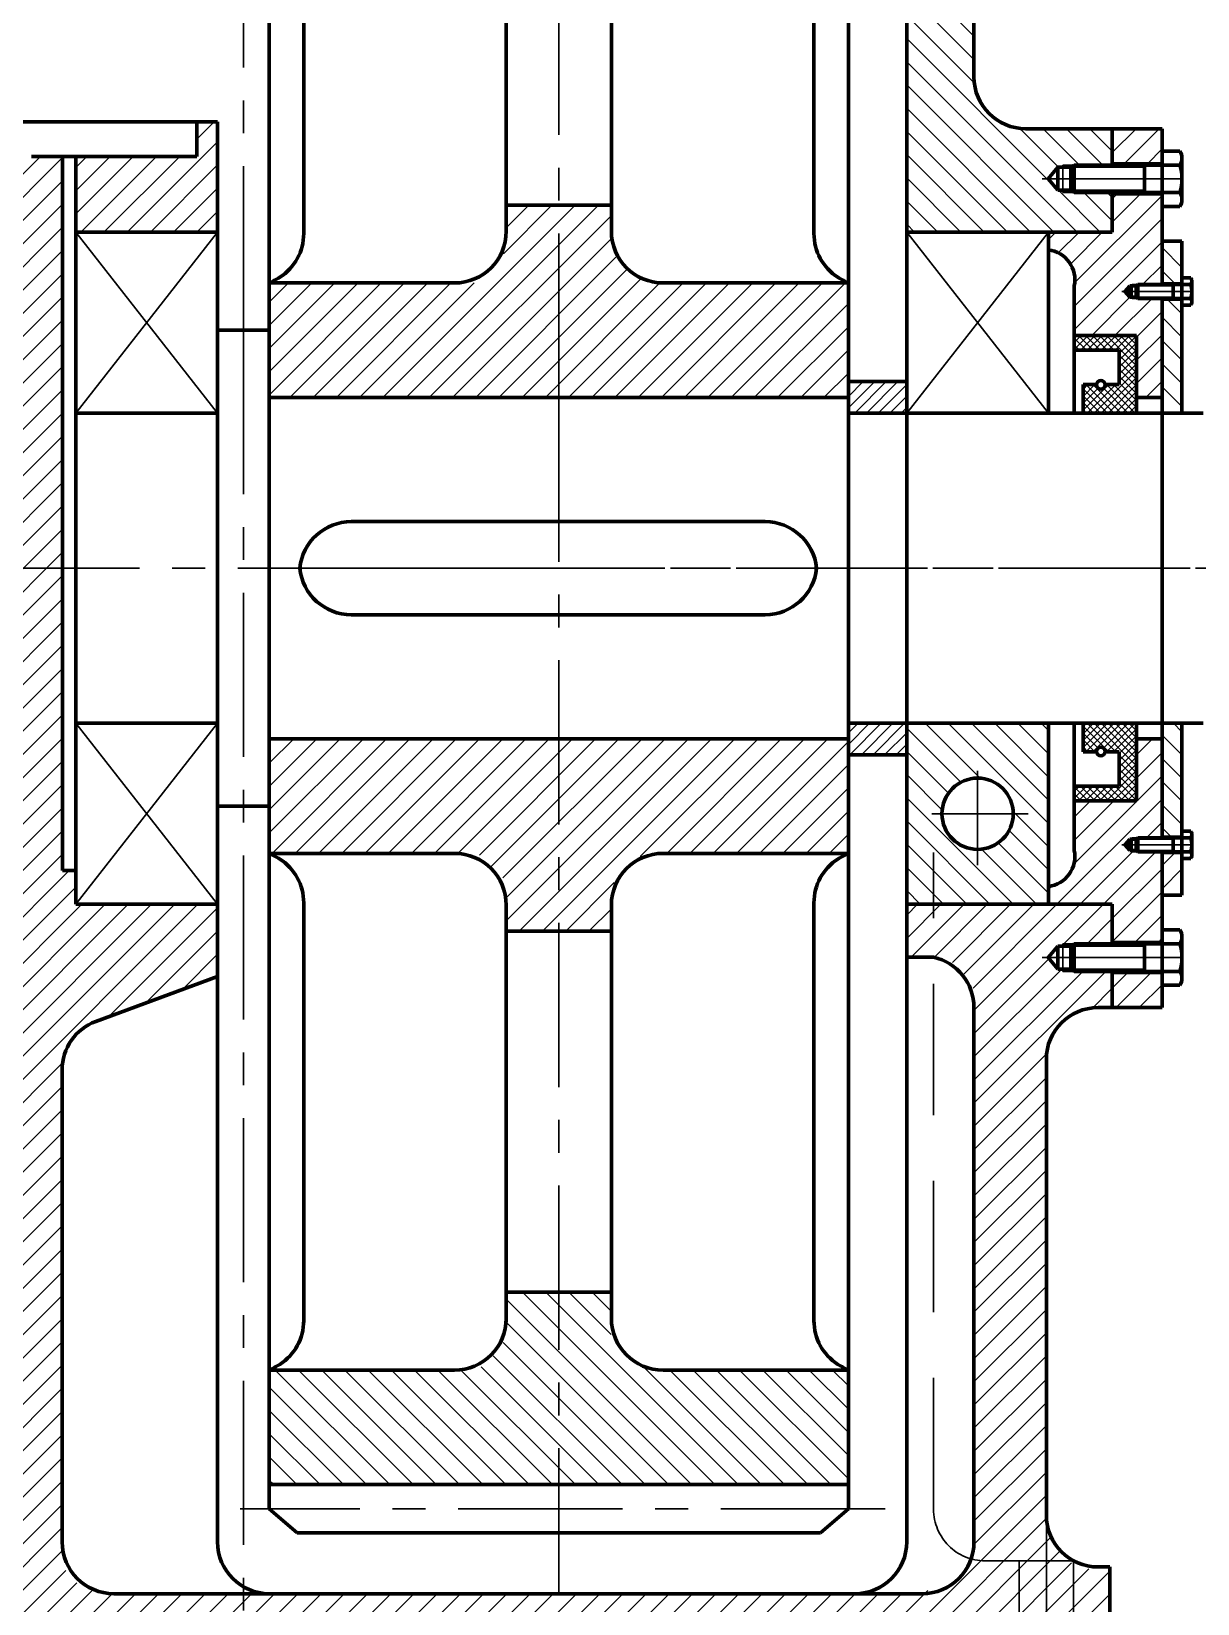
# Model space of a CAD drawing. Header units: millimetres. Extents: x 17910 to 19863, y 26307 to 27710.
# Drawn here: x 19351.2 to 19576.7, y 27128.4 to 27432.5 of the extents above; entities that cross this region are included whole.
import ezdxf

# ---------------------------------------------------------------- set-up
doc = ezdxf.new("R2010")
doc.units = ezdxf.units.MM
doc.linetypes.add('CENTER', pattern=[50.8, 31.75, -6.35, 6.35, -6.35])
doc.linetypes.add('DASHEDX2', pattern=[38.1, 25.4, -12.7])
for name, color, linetype in [('ОСЕВ', 5, 'CENTER'), ('Пунктир', 243, 'DASHEDX2'), ('РАЗМ', 6, 'Continuous'), ('ТОНК', 140, 'Continuous'), ('ШТРИХ', 30, 'Continuous')]:
    doc.layers.add(name, color=color, linetype=linetype)
doc.layers.add('ОСН', color=7, linetype='Continuous', lineweight=50)
doc.styles.add('MYSTYLE2', font='cad1win.shx', dxfattribs={"width": 0.8, "oblique": 15})
doc.dimstyles.new('STANDARD1', dxfattribs={"dimtxt": 3.5, "dimasz": 5, "dimexe": 1, "dimexo": 0, "dimgap": 1, "dimtad": 1, "dimdec": 4, "dimdsep": 46, "dimlunit": 6, "dimtxsty": 'MYSTYLE2', "dimcen": 2.5, "dimadec": 0, "dimazin": 0, "dimtfac": 1, "dimtdec": 4, "dimtmove": 0, "dimatfit": 3, "dimfxl": 0, "dimtolj": 1, "dimtzin": 0, "dimarcsym": 0})
pattern_1 = [(135, (-5092.6854, 618.8602), (-2.24506403, -2.24506403), [])]
pattern_2 = [(45, (-5092.6854, 618.8602), (-2.24506403, 2.24506403), [])]
pattern_3 = [(45, (-7215.539, 51335.215), (-1.122532015, 1.122532015), [])]

# ---------------------------------------------------------------- blocks, each defined once
blk = doc.blocks.new('*D23')
at = {"layer": 'DEFPOINTS', "color": 0}
for p in [(19392.21, 27576.42), (19392.21, 27573.08), (19116.75, 27345.61)]:
    blk.add_point(p, dxfattribs=at)
at = {"layer": 'РАЗМ', "color": 0, "lineweight": -2}
for p, q in [((19392.21, 27576.42), (19392.21, 27572.08)), ((19116.75, 27345.61), (19116.75, 27574.08)), ((19121.75, 27573.08), (19387.21, 27573.08))]:
    blk.add_line(p, q, dxfattribs=at)
at = {"layer": 'РАЗМ', "color": 0}
for points in [[(19121.75, 27573.91), (19121.75, 27572.25), (19116.75, 27573.08)], [(19387.21, 27573.91), (19387.21, 27572.25), (19392.21, 27573.08)]]:
    blk.add_solid(points, dxfattribs=at)
at = {"layer": 'РАЗМ', "color": 0, "insert": (19243.61, 27575.83), "char_height": 3.5, "attachment_point": 5, "style": 'MYSTYLE2'}
blk.add_mtext('\\A1;285', dxfattribs=at)
blk = doc.blocks.new('*D24')
at = {"layer": 'DEFPOINTS', "color": 0}
for p in [(19687.51, 27573.13), (19392.21, 27572.08), (19687.51, 27353.74)]:
    blk.add_point(p, dxfattribs=at)
at = {"layer": 'РАЗМ', "color": 0, "lineweight": -2}
for p, q in [((19392.21, 27572.08), (19392.21, 27574.13)), ((19397.21, 27573.13), (19682.51, 27573.13)), ((19687.51, 27353.74), (19687.51, 27574.13))]:
    blk.add_line(p, q, dxfattribs=at)
at = {"layer": 'РАЗМ', "color": 0}
for points in [[(19397.21, 27573.96), (19397.21, 27572.3), (19392.21, 27573.13)], [(19682.51, 27573.96), (19682.51, 27572.3), (19687.51, 27573.13)]]:
    blk.add_solid(points, dxfattribs=at)
at = {"layer": 'РАЗМ', "color": 0, "insert": (19551.55, 27575.88), "char_height": 3.5, "attachment_point": 5, "style": 'MYSTYLE2'}
blk.add_mtext('\\A1;285', dxfattribs=at)

msp = doc.modelspace()

# ---------------------------------------------------------------- hatches: boundary and pattern name
at = {"layer": 'ШТРИХ'}
h = msp.add_hatch(dxfattribs=at)
h.set_pattern_fill('ANSI31', color=256, angle=90, style=0)
h.set_pattern_definition(pattern_1)
h.paths.add_polyline_path([(19264.23695, 27383.69172), (19227.23695, 27383.69172), (19227.23695, 27392.35506), (19236.25887, 27392.35506), (19236.90725, 27392.80033), (19239.40137, 27392.80033), (19241.29569, 27395.02384), (19239.40137, 27397.24735), (19236.90725, 27397.24735), (19236.25887, 27397.69262), (19227.23695, 27397.69262), (19227.23695, 27403.69172), (19240.91609, 27403.69172), (19245.54097, 27404.05983), (19249.68737, 27408.26298), (19251.33373, 27411.36965), (19250.91609, 27413.69172), (19250.91609, 27527.17658), (19252.65414, 27532.351), (19255.21839, 27534.82118), (19259.52267, 27536.65095), (19260.91609, 27537.17658), (19523.4983, 27537.17658), (19526.19336, 27536.65952), (19529.08866, 27535.24696), (19531.2433, 27533.12811), (19532.69095, 27530.57205), (19533.4983, 27527.17658), (19533.4983, 27423.69172), (19533.64674, 27419.80324), (19535.2364, 27417.45421), (19539.38552, 27413.99176), (19543.4983, 27413.69172), (19560.23909, 27413.69172), (19560.23909, 27406.6694), (19552.87798, 27406.6694), (19552.22961, 27406.22413), (19549.73549, 27406.22413), (19547.84117, 27404.00062), (19549.73549, 27401.77711), (19552.22961, 27401.77711), (19552.87798, 27401.33184), (19560.23909, 27401.33184), (19560.23909, 27393.69172), (19520.49087, 27393.69172), (19520.49087, 27517.19627), (19518.70188, 27521.5384), (19515.4984, 27524.8778), (19512.01636, 27526.26921), (19510.49087, 27527.19627), (19274.23695, 27527.19627), (19269.92067, 27525.87124), (19266.45633, 27522.64906), (19265.50064, 27520.14291), (19264.23695, 27517.19627)])
h = msp.add_hatch(dxfattribs=at)
h.set_pattern_fill('ANSI31', color=256, style=0)
h.set_pattern_definition(pattern_2)
h.paths.add_polyline_path([(19335.27277, 27130.35012), (19345.14138, 27133.77107), (19345.72271, 27137.54583), (19345.27277, 27140.35012), (19345.27277, 27231.65501), (19344.70261, 27236.86572), (19341.24512, 27240.08151), (19315.20719, 27249.71503), (19315.20719, 27290.69172), (19336.20719, 27290.69172), (19336.20719, 27308.69172), (19336.20719, 27366.69172), (19315.20719, 27366.69172), (19315.20719, 27414.99706), (19319.19074, 27414.99706), (19319.19074, 27408.32735), (19357.19128, 27408.32735), (19357.19128, 27270.22793), (19359.78113, 27270.22793), (19359.78113, 27263.69172), (19387.20719, 27263.69172), (19387.20719, 27249.71503), (19360.9702, 27240.03722), (19356.80053, 27235.55212), (19357.14162, 27231.65501), (19357.14162, 27140.35012), (19357.51991, 27135.19728), (19359.82172, 27132.56933), (19361.46587, 27131.32104), (19367.14162, 27130.35012)])
h = msp.add_hatch(dxfattribs=at)
h.set_pattern_fill('ANSI31', color=256, style=0)
h.set_pattern_definition(pattern_2)
h.paths.add_polyline_path([(19359.78113, 27408.32735), (19383.22364, 27408.32735), (19383.22364, 27414.99706), (19387.20719, 27414.99706), (19387.20719, 27393.69172), (19359.78113, 27393.69172)])
h = msp.add_hatch(dxfattribs=at)
h.set_pattern_fill('ANSI31', color=256, style=0)
h.set_pattern_definition(pattern_2)
h.paths.add_polyline_path([(19560.23909, 27413.69172), (19569.8999, 27413.69172), (19569.8999, 27406.92125), (19560.23909, 27406.92125)])
h = msp.add_hatch(dxfattribs=at)
h.set_pattern_fill('ANSI31', color=256, style=0)
h.set_pattern_definition(pattern_2)
h.paths.add_polyline_path([(19547.91694, 27393.69172), (19560.23909, 27393.69172), (19560.23909, 27401.08), (19569.8999, 27401.08), (19569.8999, 27383.53493), (19565.21139, 27383.53493), (19564.8872, 27383.31229), (19563.64015, 27383.31229), (19562.69298, 27382.20053), (19563.64015, 27381.08878), (19564.8872, 27381.08878), (19565.21139, 27380.86614), (19569.8999, 27380.86614), (19569.8999, 27361.72034), (19564.95646, 27361.72034), (19564.95646, 27373.69889), (19552.90811, 27373.69889), (19552.90811, 27385.60403), (19552.35255, 27387.69497), (19551.19733, 27388.84902), (19549.54152, 27389.9646), (19547.91694, 27390.26362)])
h = msp.add_hatch(dxfattribs=at)
h.set_pattern_fill('ANSI31', color=256, angle=360, style=0)
h.set_pattern_definition([(45, (-7215.539, 51335.215), (-2.24506403, 2.24506403), [])])
h.paths.add_polyline_path([(19509.20719, 27361.69172), (19509.20719, 27383.85023), (19473.37607, 27383.85023), (19469.12255, 27384.36817), (19465.12042, 27387.06083), (19463.08659, 27391.2639), (19463.37607, 27393.85023), (19463.37607, 27398.89227), (19443.03832, 27398.89227), (19443.03832, 27393.85023), (19442.34473, 27388.33696), (19437.52744, 27383.87881), (19433.03832, 27383.85023), (19397.20719, 27383.85023), (19397.20719, 27361.69172)])
h = msp.add_hatch(dxfattribs=at)
h.set_pattern_fill('ANSI31', color=256, angle=90, style=0)
h.set_pattern_definition(pattern_1)
edge = h.paths.add_edge_path()
edge.add_line((19569.8999, 27391.91994), (19573.72235, 27391.91994))
edge.add_line((19573.72235, 27391.91994), (19573.72235, 27383.66085))
edge.add_line((19573.72235, 27383.66085), (19569.8999, 27383.66085))
edge.add_line((19569.8999, 27383.66085), (19569.8999, 27391.80567))
h = msp.add_hatch(dxfattribs=at)
h.set_pattern_fill('ANSI31', color=256, angle=90, style=0)
h.set_pattern_definition(pattern_1)
edge = h.paths.add_edge_path()
edge.add_line((19573.72235, 27380.74022), (19569.8999, 27380.74022))
edge.add_line((19569.8999, 27380.74022), (19569.8999, 27358.69172))
edge.add_line((19569.8999, 27358.69172), (19573.72235, 27358.69172))
edge.add_line((19573.72235, 27358.69172), (19573.72235, 27380.86614))
h = msp.add_hatch(dxfattribs=at)
h.set_pattern_fill('ANSI37', color=256, scale=0.3, angle=450, style=0)
h.set_pattern_definition([(135, (46003.7558, 3332.1684), (-0.67351921, -0.67351921), []), (225, (46003.7558, 3332.1684), (0.67351921, -0.67351921), [])])
h.paths.add_polyline_path([(19554.59172, 27358.69172), (19554.59172, 27364.21817), (19557.21901, 27364.21817), (19557.29016, 27363.65959), (19557.61883, 27363.37349), (19558.14755, 27363.25903), (19558.63341, 27363.44501), (19558.8906, 27363.78829), (19558.90488, 27364.01709), (19558.84678, 27364.21817), (19561.5611, 27364.21817), (19561.5611, 27370.83679), (19552.90811, 27370.83679), (19552.90811, 27373.69889), (19564.95646, 27373.69889), (19564.95646, 27358.69172)])
h = msp.add_hatch(dxfattribs=at)
h.set_pattern_fill('ANSI31', color=256, scale=0.5, angle=360, style=0)
h.set_pattern_definition(pattern_3)
h.paths.add_polyline_path([(19520.49087, 27364.77573), (19520.49087, 27358.69172), (19509.20719, 27358.69172), (19509.20719, 27364.77573)])
edge = h.paths.add_edge_path(flags=16)
edge.add_line((19509.20719, 27364.77573), (19520.49087, 27364.77573))
h = msp.add_hatch(dxfattribs=at)
h.set_pattern_fill('ANSI31', color=256, scale=0.5, angle=360, style=0)
h.set_pattern_definition(pattern_3)
h.paths.add_polyline_path([(19520.49087, 27298.69172), (19520.49087, 27292.60771), (19509.20719, 27292.60771), (19509.20719, 27298.69172)])
edge = h.paths.add_edge_path(flags=16)
edge.add_line((19509.20719, 27292.60771), (19520.49087, 27292.60771))
h = msp.add_hatch(dxfattribs=at)
h.set_pattern_fill('ANSI31', color=256, angle=270, style=0)
h.set_pattern_definition([(315, (-7215.539, 51335.215), (2.24506403, 2.24506403), [])])
edge = h.paths.add_edge_path(flags=16)
edge.add_arc((19534.20391, 27281.19172), 6.88955, 270, 630)
h.paths.add_polyline_path([(19547.91694, 27298.69172), (19547.91694, 27263.69172), (19520.49087, 27263.69172), (19520.49087, 27298.69172)])
h = msp.add_hatch(dxfattribs=at)
h.set_pattern_fill('ANSI37', color=256, scale=0.3, angle=450, style=0)
h.set_pattern_definition([(225, (46003.7558, 51325.215), (-0.67351921, 0.67351921), []), (135, (46003.7558, 51325.215), (0.67351921, 0.67351921), [])])
h.paths.add_polyline_path([(19554.59172, 27298.69172), (19554.59172, 27293.16527), (19557.21901, 27293.16527), (19557.29016, 27293.72385), (19557.61883, 27294.00995), (19558.14755, 27294.12441), (19558.63341, 27293.93842), (19558.8906, 27293.59515), (19558.90488, 27293.36634), (19558.84678, 27293.16527), (19561.5611, 27293.16527), (19561.5611, 27286.54665), (19552.90811, 27286.54665), (19552.90811, 27283.68455), (19564.95646, 27283.68455), (19564.95646, 27298.69172)])
h = msp.add_hatch(dxfattribs=at)
h.set_pattern_fill('ANSI31', color=256, angle=90, style=0)
h.set_pattern_definition(pattern_1)
edge = h.paths.add_edge_path()
edge.add_line((19573.72235, 27276.64321), (19569.8999, 27276.64321))
edge.add_line((19569.8999, 27276.64321), (19569.8999, 27298.69172))
edge.add_line((19569.8999, 27298.69172), (19573.72235, 27298.69172))
edge.add_line((19573.72235, 27298.69172), (19573.72235, 27276.51729))
h = msp.add_hatch(dxfattribs=at)
h.set_pattern_fill('ANSI31', color=256, style=0)
h.set_pattern_definition(pattern_2)
h.paths.add_polyline_path([(19509.20719, 27295.69172), (19509.20719, 27273.53321), (19473.37607, 27273.53321), (19469.12255, 27273.01526), (19465.12042, 27270.32261), (19463.08659, 27266.11954), (19463.37607, 27263.53321), (19463.37607, 27258.49117), (19443.03832, 27258.49117), (19443.03832, 27263.53321), (19442.34473, 27269.04647), (19437.52744, 27273.50462), (19433.03832, 27273.53321), (19397.20719, 27273.53321), (19397.20719, 27295.69172)])
h = msp.add_hatch(dxfattribs=at)
h.set_pattern_fill('ANSI31', color=256, style=0)
h.set_pattern_definition(pattern_2)
h.paths.add_polyline_path([(19547.91694, 27263.69172), (19560.23909, 27263.69172), (19560.23909, 27256.30344), (19569.8999, 27256.30344), (19569.8999, 27273.84851), (19565.21139, 27273.84851), (19564.8872, 27274.07115), (19563.64015, 27274.07115), (19562.69298, 27275.1829), (19563.64015, 27276.29466), (19564.8872, 27276.29466), (19565.21139, 27276.51729), (19569.8999, 27276.51729), (19569.8999, 27295.6631), (19564.95646, 27295.6631), (19564.95646, 27283.68455), (19552.90811, 27283.68455), (19552.90811, 27271.77941), (19552.35255, 27269.68847), (19551.19733, 27268.53442), (19549.54152, 27267.41883), (19547.91694, 27267.11982)])
h = msp.add_hatch(dxfattribs=at)
h.set_pattern_fill('ANSI31', color=256, style=0)
h.set_pattern_definition(pattern_2)
h.paths.add_polyline_path([(19258.73375, 27273.69172), (19227.23695, 27273.69172), (19227.23695, 27265.02838), (19236.25887, 27265.02838), (19236.90725, 27264.5831), (19239.40137, 27264.5831), (19241.29569, 27262.3596), (19239.40137, 27260.13609), (19236.90725, 27260.13609), (19236.25887, 27259.69081), (19227.23695, 27259.69081), (19227.23695, 27253.69172), (19231.41336, 27252.99426), (19233.98001, 27251.18065), (19236.79708, 27248.11626), (19237.1727, 27245.36456), (19236.91609, 27243.69172), (19236.91609, 27145.51275), (19236.57099, 27141.6789), (19234.72215, 27138.70322), (19232.51383, 27137.11276), (19229.99735, 27135.67623), (19227.73767, 27135.31709), (19226.91609, 27135.51275), (19224.64646, 27135.51275), (19224.64646, 27114.50026), (19260.52736, 27114.50026), (19261.01278, 27119.16348), (19263.22612, 27119.98241), (19264.81749, 27120.20686), (19519.59689, 27120.20686), (19521.97523, 27119.88402), (19524.0834, 27117.12996), (19523.88702, 27114.50026), (19559.76793, 27114.50026), (19559.76793, 27135.51275), (19556.08142, 27135.07017), (19552.07967, 27136.40274), (19549.20707, 27139.22012), (19547.4921, 27142.48081), (19547.4983, 27145.51275), (19547.4983, 27233.69172), (19548.11663, 27239.35442), (19552.32868, 27242.55602), (19557.4983, 27243.69172), (19560.23909, 27243.69172), (19560.23909, 27250.71403), (19552.87798, 27250.71403), (19552.22961, 27251.15931), (19549.73549, 27251.15931), (19547.84117, 27253.38281), (19549.73549, 27255.60632), (19552.22961, 27255.60632), (19552.87798, 27256.05159), (19560.23909, 27256.05159), (19560.23909, 27263.69172), (19520.49087, 27263.69172), (19520.49087, 27253.45068), (19525.68064, 27253.45068), (19529.19703, 27252.59447), (19531.52486, 27250.15269), (19533.27075, 27247.76906), (19533.67812, 27245.79238), (19533.4983, 27243.69172), (19533.4983, 27140.35012), (19532.05244, 27136.08681), (19529.05043, 27132.75459), (19526.82673, 27131.4217), (19524.15826, 27130.86634), (19523.4983, 27130.35012), (19274.23695, 27130.35012), (19260.91609, 27130.35012), (19252.94714, 27131.83382), (19250.81743, 27136.26624), (19250.46248, 27139.98947), (19250.91609, 27243.69172), (19252.04834, 27250.37067), (19257.2885, 27253.51161), (19258.73375, 27253.45068), (19264.23695, 27253.45068), (19264.23695, 27273.69172)])
h = msp.add_hatch(dxfattribs=at)
h.set_pattern_fill('ANSI31', color=256, angle=90, style=0)
h.set_pattern_definition([(225, (-5092.6854, 54038.5233), (-2.24506403, 2.24506403), [])])
edge = h.paths.add_edge_path()
edge.add_line((19569.8999, 27265.4635), (19573.72235, 27265.4635))
edge.add_line((19573.72235, 27265.4635), (19573.72235, 27273.72259))
edge.add_line((19573.72235, 27273.72259), (19569.8999, 27273.72259))
edge.add_line((19569.8999, 27273.72259), (19569.8999, 27265.57777))
h = msp.add_hatch(dxfattribs=at)
h.set_pattern_fill('ANSI31', color=256, style=0)
h.set_pattern_definition(pattern_2)
h.paths.add_polyline_path([(19560.23909, 27243.69172), (19569.8999, 27243.69172), (19569.8999, 27250.46219), (19560.23909, 27250.46219)])
h = msp.add_hatch(dxfattribs=at)
h.set_pattern_fill('ANSI31', color=256, angle=360, style=0)
h.set_pattern_definition([(315, (-7215.539, 3111.9154), (-2.24506403, -2.24506403), [])])
h.paths.add_polyline_path([(19509.20719, 27151.43875), (19509.20719, 27173.59726), (19473.37607, 27173.59726), (19469.12255, 27174.11521), (19465.12042, 27176.80786), (19463.08659, 27181.01093), (19463.37607, 27183.59726), (19463.37607, 27188.6393), (19443.03832, 27188.6393), (19443.03832, 27183.59726), (19442.34473, 27178.084), (19437.52744, 27173.62584), (19433.03832, 27173.59726), (19397.20719, 27173.59726), (19397.20719, 27151.43875)])

# ---------------------------------------------------------------- linework, layer by layer
at = {"layer": 'ОСЕВ'}
for p, q in [((19392.20719, 27374.72536), (19392.20719, 27576.41871)), ((19453.20719, 27361.69172), (19453.20719, 27515.25113)), ((19573.73262, 27404.00062), (19546.6769, 27404.00062)), ((19575.63871, 27382.20053), (19562.11085, 27382.20053)), ((19392.20719, 27374.72536), (19392.20719, 27097.82145)), ((19453.20719, 27361.69172), (19453.20719, 27130.35012)), ((19086.34692, 27328.69172), (19722.42629, 27328.69172)), ((19463.11725, 27328.69172), (19403.11725, 27328.69172)), ((19722.42629, 27328.69172), (19423.16738, 27328.69172)), ((19534.20391, 27281.19172), (19534.20391, 27289.49657)), ((19534.20391, 27281.19172), (19525.35368, 27281.19172)), ((19534.20391, 27281.19172), (19543.98845, 27281.19172)), ((19534.20391, 27281.19172), (19534.20391, 27271.2213)), ((19575.63871, 27275.1829), (19562.11085, 27275.1829)), ((19573.73262, 27253.38281), (19546.6769, 27253.38281)), ((19516.29932, 27146.73214), (19391.56617, 27146.73214)), ((19547.4983, 27145.51275), (19547.4983, 27109.3614))]:
    msp.add_line(p, q, dxfattribs=at)
at = {"layer": 'ОСН'}
for p, q in [((19533.4983, 27423.69172), (19533.4983, 27527.17658)), ((19520.49087, 27393.69172), (19520.49087, 27517.19627)), ((19397.20719, 27374.72536), (19397.20719, 27509.62132)), ((19509.20719, 27509.62132), (19509.20719, 27364.77573)), ((19403.86756, 27474.23321), (19403.86756, 27393.4032)), ((19443.03832, 27393.85023), (19443.00916, 27474.54931)), ((19463.37607, 27473.78618), (19463.37607, 27393.85023)), ((19502.54683, 27474.23321), (19502.54683, 27393.4032)), ((19315.20719, 27414.99706), (19387.20719, 27414.99706)), ((19383.22364, 27414.99706), (19383.22364, 27408.32735)), ((19387.20719, 27414.99706), (19387.20719, 27140.35012)), ((19560.23909, 27413.69172), (19543.4983, 27413.69172)), ((19560.23909, 27406.6694), (19560.23909, 27413.69172)), ((19569.8999, 27413.69172), (19560.23909, 27413.69172)), ((19569.8999, 27413.69172), (19569.8999, 27383.53493)), ((19569.8999, 27409.33819), (19571.81626, 27409.33819)), ((19573.29895, 27409.33819), (19571.81626, 27409.33819)), ((19383.22364, 27408.32735), (19351.20719, 27408.32735)), ((19357.19128, 27270.22793), (19357.19128, 27408.32735)), ((19359.78113, 27358.69172), (19359.78113, 27408.32735)), ((19549.73549, 27406.22413), (19547.84117, 27404.00062)), ((19549.73549, 27406.22413), (19549.73549, 27404.00062)), ((19552.22961, 27406.22413), (19549.73549, 27406.22413)), ((19552.87798, 27406.6694), (19552.22961, 27406.22413)), ((19552.22961, 27406.22413), (19552.22961, 27404.00062)), ((19552.87798, 27406.6694), (19552.87798, 27401.33184)), ((19552.87798, 27406.6694), (19571.81626, 27406.6694)), ((19569.8999, 27406.92125), (19560.23909, 27406.92125)), ((19566.46596, 27406.6694), (19566.46596, 27401.33184)), ((19573.29895, 27406.6694), (19571.81626, 27406.6694)), ((19573.73262, 27406.6694), (19573.73262, 27408.11567)), ((19573.73262, 27401.33184), (19573.73262, 27406.6694)), ((19549.73549, 27401.77711), (19547.84117, 27404.00062)), ((19549.73549, 27401.77711), (19549.73549, 27404.00062)), ((19552.22961, 27401.77711), (19552.22961, 27404.00062)), ((19552.22961, 27401.77711), (19549.73549, 27401.77711)), ((19552.87798, 27401.33184), (19552.22961, 27401.77711)), ((19552.87798, 27401.33184), (19571.81626, 27401.33184)), ((19560.23909, 27393.69172), (19560.23909, 27401.33184)), ((19569.8999, 27401.08), (19560.23909, 27401.08)), ((19573.29895, 27401.33184), (19571.81626, 27401.33184)), ((19573.73262, 27399.88558), (19573.73262, 27401.33184)), ((19463.37607, 27398.89227), (19443.03832, 27398.89227)), ((19569.8999, 27398.66306), (19571.81626, 27398.66306)), ((19573.29895, 27398.66306), (19571.81626, 27398.66306)), ((19359.78113, 27393.69172), (19387.20719, 27393.69172)), ((19387.20719, 27393.69172), (19387.20719, 27358.69172)), ((19520.49087, 27393.69172), (19520.49087, 27292.60771)), ((19520.49087, 27393.69172), (19547.91694, 27393.69172)), ((19547.91694, 27393.69172), (19547.91694, 27358.69172)), ((19547.91694, 27393.69172), (19560.23909, 27393.69172)), ((19569.8999, 27391.91994), (19573.72235, 27391.91994)), ((19573.72235, 27391.91994), (19573.72235, 27358.69172)), ((19573.72235, 27384.86932), (19574.68053, 27384.86932)), ((19575.42188, 27384.86932), (19574.68053, 27384.86932)), ((19575.63871, 27383.53493), (19575.63871, 27384.25806)), ((19433.03832, 27383.85023), (19397.20719, 27383.85023)), ((19509.20719, 27383.85023), (19473.37607, 27383.85023)), ((19552.90811, 27383.29573), (19552.90811, 27358.69172)), ((19563.64015, 27383.31229), (19562.69298, 27382.20053)), ((19563.64015, 27381.08878), (19562.69298, 27382.20053)), ((19563.64015, 27383.31229), (19563.64015, 27382.20053)), ((19564.8872, 27383.31229), (19563.64015, 27383.31229)), ((19563.64015, 27381.08878), (19563.64015, 27382.20053)), ((19564.8872, 27381.08878), (19563.64015, 27381.08878)), ((19565.21139, 27383.53493), (19564.8872, 27383.31229)), ((19564.8872, 27383.31229), (19564.8872, 27382.20053)), ((19564.8872, 27381.08878), (19564.8872, 27382.20053)), ((19565.21139, 27380.86614), (19564.8872, 27381.08878)), ((19565.21139, 27383.53493), (19565.21139, 27380.86614)), ((19565.21139, 27383.53493), (19574.68053, 27383.53493)), ((19573.72235, 27383.66085), (19569.8999, 27383.66085)), ((19572.00538, 27383.53493), (19572.00538, 27380.86614)), ((19575.42188, 27383.53493), (19574.68053, 27383.53493)), ((19575.63871, 27380.86614), (19575.63871, 27383.53493)), ((19565.21139, 27380.86614), (19574.68053, 27380.86614)), ((19569.8999, 27380.86614), (19569.8999, 27328.69172)), ((19573.72235, 27380.74022), (19569.8999, 27380.74022)), ((19573.72235, 27379.53175), (19574.68053, 27379.53175)), ((19575.42188, 27380.86614), (19574.68053, 27380.86614)), ((19575.42188, 27379.53175), (19574.68053, 27379.53175)), ((19575.63871, 27380.14301), (19575.63871, 27380.86614)), ((19397.20719, 27374.72536), (19387.20719, 27374.72536)), ((19397.20719, 27361.69172), (19397.20719, 27374.72536)), ((19552.90811, 27373.69889), (19564.95646, 27373.69889)), ((19564.95646, 27358.69172), (19564.95646, 27373.69889)), ((19564.95646, 27373.69889), (19564.95646, 27358.69172)), ((19552.90811, 27370.83679), (19561.5611, 27370.83679)), ((19561.5611, 27370.83679), (19561.5611, 27364.21817)), ((19509.20719, 27361.69172), (19509.20719, 27364.77573)), ((19509.20719, 27364.77573), (19520.49087, 27364.77573)), ((19557.21901, 27364.21817), (19554.59172, 27364.21817)), ((19554.59172, 27364.21817), (19554.59172, 27358.69172)), ((19561.5611, 27364.21817), (19558.84678, 27364.21817)), ((19397.20719, 27361.69172), (19397.20719, 27328.69172)), ((19509.20719, 27361.69172), (19397.20719, 27361.69172)), ((19509.20719, 27358.69172), (19509.20719, 27361.69172)), ((19569.8999, 27361.72034), (19564.95646, 27361.72034)), ((19359.78113, 27358.69172), (19359.78113, 27298.69172)), ((19387.20719, 27358.69172), (19359.78113, 27358.69172)), ((19529.20719, 27358.69172), (19509.20719, 27358.69172)), ((19509.20719, 27358.69172), (19509.20719, 27298.69172)), ((19577.8525, 27358.69172), (19529.20719, 27358.69172)), ((19552.90811, 27358.69172), (19564.95646, 27358.69172)), ((19493.11725, 27337.69172), (19413.06712, 27337.69172)), ((19397.20719, 27295.69172), (19397.20719, 27328.69172)), ((19569.8999, 27276.51729), (19569.8999, 27328.69172)), ((19413.06712, 27319.69172), (19493.11725, 27319.69172)), ((19387.20719, 27298.69172), (19359.78113, 27298.69172)), ((19359.78113, 27298.69172), (19359.78113, 27263.69172)), ((19509.20719, 27298.69172), (19509.20719, 27295.69172)), ((19529.20719, 27298.69172), (19509.20719, 27298.69172)), ((19577.8525, 27298.69172), (19529.20719, 27298.69172)), ((19547.91694, 27298.69172), (19547.91694, 27263.69172)), ((19552.90811, 27298.69172), (19564.95646, 27298.69172)), ((19552.90811, 27274.0877), (19552.90811, 27298.69172)), ((19554.59172, 27293.16527), (19554.59172, 27298.69172)), ((19564.95646, 27283.68455), (19564.95646, 27298.69172)), ((19564.95646, 27298.69172), (19564.95646, 27283.68455)), ((19573.72235, 27265.4635), (19573.72235, 27298.69172)), ((19509.20719, 27295.69172), (19397.20719, 27295.69172)), ((19397.20719, 27295.69172), (19397.20719, 27282.65808)), ((19509.20719, 27295.69172), (19509.20719, 27292.60771)), ((19557.21901, 27293.16527), (19554.59172, 27293.16527)), ((19561.5611, 27293.16527), (19558.84678, 27293.16527)), ((19561.5611, 27286.54665), (19561.5611, 27293.16527)), ((19569.8999, 27295.6631), (19564.95646, 27295.6631)), ((19509.20719, 27147.76212), (19509.20719, 27292.60771)), ((19509.20719, 27292.60771), (19520.49087, 27292.60771)), ((19520.49087, 27263.69172), (19520.49087, 27292.60771)), ((19552.90811, 27286.54665), (19561.5611, 27286.54665)), ((19397.20719, 27282.65808), (19387.20719, 27282.65808)), ((19397.20719, 27282.65808), (19397.20719, 27147.76212)), ((19552.90811, 27283.68455), (19564.95646, 27283.68455)), ((19573.72235, 27277.85168), (19574.68053, 27277.85168)), ((19575.42188, 27277.85168), (19574.68053, 27277.85168)), ((19563.64015, 27276.29466), (19562.69298, 27275.1829)), ((19563.64015, 27274.07115), (19562.69298, 27275.1829)), ((19563.64015, 27276.29466), (19563.64015, 27275.1829)), ((19564.8872, 27276.29466), (19563.64015, 27276.29466)), ((19563.64015, 27274.07115), (19563.64015, 27275.1829)), ((19565.21139, 27276.51729), (19564.8872, 27276.29466)), ((19564.8872, 27276.29466), (19564.8872, 27275.1829)), ((19564.8872, 27274.07115), (19564.8872, 27275.1829)), ((19565.21139, 27273.84851), (19565.21139, 27276.51729)), ((19565.21139, 27276.51729), (19574.68053, 27276.51729)), ((19573.72235, 27276.64321), (19569.8999, 27276.64321)), ((19572.00538, 27273.84851), (19572.00538, 27276.51729)), ((19575.42188, 27276.51729), (19574.68053, 27276.51729)), ((19575.63871, 27277.24043), (19575.63871, 27276.51729)), ((19575.63871, 27276.51729), (19575.63871, 27273.84851)), ((19433.03832, 27273.53321), (19397.20719, 27273.53321)), ((19509.20719, 27273.53321), (19473.37607, 27273.53321)), ((19564.8872, 27274.07115), (19563.64015, 27274.07115)), ((19565.21139, 27273.84851), (19564.8872, 27274.07115)), ((19565.21139, 27273.84851), (19574.68053, 27273.84851)), ((19569.8999, 27243.69172), (19569.8999, 27273.84851)), ((19573.72235, 27273.72259), (19569.8999, 27273.72259)), ((19573.72235, 27272.51412), (19574.68053, 27272.51412)), ((19575.42188, 27273.84851), (19574.68053, 27273.84851)), ((19575.42188, 27272.51412), (19574.68053, 27272.51412)), ((19575.63871, 27273.84851), (19575.63871, 27273.12538)), ((19359.78113, 27270.22793), (19357.19128, 27270.22793)), ((19359.78113, 27263.69172), (19387.20719, 27263.69172)), ((19403.86756, 27183.15023), (19403.86756, 27263.98024)), ((19443.03832, 27263.53321), (19443.00916, 27182.83413)), ((19463.37607, 27183.59726), (19463.37607, 27263.53321)), ((19502.54683, 27183.15023), (19502.54683, 27263.98024)), ((19547.91694, 27263.69172), (19520.49087, 27263.69172)), ((19520.49087, 27263.69172), (19520.49087, 27140.35012)), ((19547.91694, 27263.69172), (19560.23909, 27263.69172)), ((19560.23909, 27263.69172), (19560.23909, 27256.05159)), ((19569.8999, 27265.4635), (19573.72235, 27265.4635)), ((19463.37607, 27258.49117), (19443.03832, 27258.49117)), ((19569.8999, 27258.72038), (19571.81626, 27258.72038)), ((19573.29895, 27258.72038), (19571.81626, 27258.72038)), ((19573.73262, 27257.49786), (19573.73262, 27256.05159)), ((19525.68064, 27253.45068), (19520.17744, 27253.45068)), ((19549.73549, 27255.60632), (19547.84117, 27253.38281)), ((19549.73549, 27251.15931), (19547.84117, 27253.38281)), ((19549.73549, 27255.60632), (19549.73549, 27253.38281)), ((19552.22961, 27255.60632), (19549.73549, 27255.60632)), ((19549.73549, 27251.15931), (19549.73549, 27253.38281)), ((19552.87798, 27256.05159), (19552.22961, 27255.60632)), ((19552.22961, 27255.60632), (19552.22961, 27253.38281)), ((19552.22961, 27251.15931), (19552.22961, 27253.38281)), ((19552.87798, 27250.71403), (19552.87798, 27256.05159)), ((19552.87798, 27256.05159), (19571.81626, 27256.05159)), ((19569.8999, 27256.30344), (19560.23909, 27256.30344)), ((19566.46596, 27250.71403), (19566.46596, 27256.05159)), ((19573.29895, 27256.05159), (19571.81626, 27256.05159)), ((19573.73262, 27256.05159), (19573.73262, 27250.71403)), ((19552.22961, 27251.15931), (19549.73549, 27251.15931)), ((19552.87798, 27250.71403), (19552.22961, 27251.15931)), ((19552.87798, 27250.71403), (19571.81626, 27250.71403)), ((19560.23909, 27250.71403), (19560.23909, 27243.69172)), ((19569.8999, 27250.46219), (19560.23909, 27250.46219)), ((19573.29895, 27250.71403), (19571.81626, 27250.71403)), ((19573.73262, 27250.71403), (19573.73262, 27249.26777)), ((19387.20719, 27249.71503), (19363.68093, 27241.03711)), ((19569.8999, 27248.04525), (19571.81626, 27248.04525)), ((19573.29895, 27248.04525), (19571.81626, 27248.04525)), ((19533.4983, 27243.69172), (19533.4983, 27145.51275)), ((19560.23909, 27243.69172), (19557.4983, 27243.69172)), ((19569.8999, 27243.69172), (19560.23909, 27243.69172)), ((19547.4983, 27233.69172), (19547.4983, 27145.51275)), ((19357.14162, 27231.65501), (19357.14162, 27140.35012)), ((19463.37607, 27188.6393), (19443.03832, 27188.6393)), ((19433.03832, 27173.59726), (19397.20719, 27173.59726)), ((19509.20719, 27173.59726), (19473.37607, 27173.59726)), ((19452.20436, 27151.43875), (19397.20719, 27151.43875)), ((19509.20719, 27151.43875), (19452.20436, 27151.43875)), ((19397.20719, 27146.73214), (19397.20719, 27147.76212)), ((19509.20719, 27146.73214), (19509.20719, 27147.76212)), ((19402.59775, 27142.1323), (19397.20719, 27146.73214)), ((19503.81664, 27142.1323), (19509.20719, 27146.73214)), ((19533.4983, 27145.51275), (19533.4983, 27140.35012)), ((19452.20436, 27142.1323), (19402.59775, 27142.1323)), ((19503.81664, 27142.1323), (19452.20436, 27142.1323)), ((19559.76793, 27135.51275), (19557.4983, 27135.51275)), ((19559.76793, 27135.51275), (19559.76793, 27114.50026)), ((19382.72737, 27130.35012), (19367.14162, 27130.35012)), ((19510.49087, 27130.35012), (19382.72737, 27130.35012)), ((19523.4983, 27130.35012), (19510.49087, 27130.35012))]:
    msp.add_line(p, q, dxfattribs=at)
for centre, radius in [((19558.0329, 27364.14409), 0.81725), ((19558.0329, 27293.23935), 0.81725), ((19534.20391, 27281.19172), 6.88955)]:
    msp.add_circle(centre, radius, dxfattribs=at)
for centre, radius, start, end in [((19543.4983, 27423.69172), 10, 180, 270), ((19571.63495, 27408.05973), 2.09841, 358.4724696, 37.5351233), ((19571.63495, 27407.94786), 2.09841, 322.4648767, 1.5275304), ((19565.30397, 27404.00062), 8.42865, 341.5406209, 18.4593791), ((19571.63495, 27400.05339), 2.09841, 358.4724696, 37.5351233), ((19571.63495, 27399.94151), 2.09841, 322.4648767, 1.5275304), ((19393.86756, 27393.4032), 10, 302.3443856, 0), ((19433.03832, 27393.85023), 10, 270, 0), ((19473.37607, 27393.85023), 10, 180, 270), ((19512.54683, 27393.4032), 10, 180, 237.6556144), ((19547.16003, 27384.44988), 5.8628, 348.6466336, 82.5821969), ((19389.33778, 27400.55632), 18.46676, 295.2228016, 302.3443856), ((19517.07661, 27400.55632), 18.46676, 237.6556144, 244.7771984), ((19574.58988, 27384.23009), 1.04921, 358.4724696, 37.5351233), ((19574.58988, 27384.17415), 1.04921, 322.4648767, 1.5275304), ((19571.42439, 27382.20053), 4.21432, 341.5406209, 18.4593791), ((19574.58988, 27380.22692), 1.04921, 358.4724696, 37.5351233), ((19574.58988, 27380.17098), 1.04921, 322.4648767, 1.5275304), ((19413.06712, 27327.69172), 10, 90, 174.2608295), ((19493.11725, 27327.69172), 10, 5.7391705, 90), ((19413.06712, 27329.69172), 10, 185.7391705, 270), ((19493.11725, 27329.69172), 10, 270, 354.2608295), ((19574.58988, 27277.21246), 1.04921, 358.4724696, 37.5351233), ((19574.58988, 27277.15652), 1.04921, 322.4648767, 1.5275304), ((19571.42439, 27275.1829), 4.21432, 341.5406209, 18.4593791), ((19389.33778, 27256.82712), 18.46676, 57.6556144, 64.7771984), ((19393.86756, 27263.98024), 10, 0, 57.6556144), ((19433.03832, 27263.53321), 10, 0, 90), ((19473.37607, 27263.53321), 10, 90, 180), ((19512.54683, 27263.98024), 10, 122.3443856, 180), ((19517.07661, 27256.82712), 18.46676, 115.2228016, 122.3443856), ((19547.16003, 27272.93355), 5.8628, 277.4178031, 11.3533664), ((19574.58988, 27273.20928), 1.04921, 358.4724696, 37.5351233), ((19574.58988, 27273.15335), 1.04921, 322.4648767, 1.5275304), ((19571.63495, 27257.44192), 2.09841, 358.4724696, 37.5351233), ((19571.63495, 27257.33005), 2.09841, 322.4648767, 1.5275304), ((19523.4983, 27243.69172), 10, 0, 77.3946847), ((19565.30397, 27253.38281), 8.42865, 341.5406209, 18.4593791), ((19571.63495, 27249.43558), 2.09841, 358.4724696, 37.5351233), ((19571.63495, 27249.3237), 2.09841, 322.4648767, 1.5275304), ((19557.4983, 27233.69172), 10, 90, 180), ((19367.14162, 27231.65501), 10, 110.2470519, 180), ((19433.03832, 27183.59726), 10, 270, 0), ((19473.37607, 27183.59726), 10, 180, 270), ((19393.86756, 27183.15023), 10, 302.3443856, 0), ((19512.54683, 27183.15023), 10, 180, 237.6556144), ((19389.33778, 27190.30335), 18.46676, 295.2228016, 302.3443856), ((19517.07661, 27190.30335), 18.46676, 237.6556144, 244.7771984), ((19557.4983, 27145.51275), 10, 180, 270), ((19367.14162, 27140.35012), 10, 180, 270), ((19397.20719, 27140.35012), 10, 180, 270), ((19510.49087, 27140.35012), 10, 270, 0), ((19523.4983, 27140.35012), 10, 270, 0)]:
    msp.add_arc(centre, radius, start, end, dxfattribs=at)
at = {"layer": 'Пунктир'}
for p, q in [((19525.68064, 27146.69167), (19525.68064, 27273.69172)), ((19540.81114, 27136.69167), (19535.68064, 27136.69167)), ((19552.76743, 27136.69167), (19540.81114, 27136.69167)), ((19542.22917, 27136.69167), (19542.22917, 27114.50026)), ((19552.76743, 27136.69167), (19552.76743, 27114.50026))]:
    msp.add_line(p, q, dxfattribs=at)
msp.add_arc((19535.68064, 27146.69167), 10, 180, 270, dxfattribs=at)
at = {"layer": 'ТОНК'}
for p, q in [((19552.87798, 27406.6694), (19550.69763, 27406.6694)), ((19550.69763, 27406.6694), (19550.69763, 27401.33184)), ((19552.22961, 27406.22413), (19566.46596, 27406.22413)), ((19552.87798, 27401.33184), (19550.69763, 27401.33184)), ((19552.22961, 27401.77711), (19566.46596, 27401.77711)), ((19387.20719, 27358.69172), (19359.78113, 27393.69172)), ((19387.20719, 27393.69172), (19359.78113, 27358.69172)), ((19547.91694, 27393.69172), (19520.49087, 27358.69172)), ((19547.91694, 27358.69172), (19520.49087, 27393.69172)), ((19565.21139, 27383.53493), (19564.12122, 27383.53493)), ((19564.12122, 27383.53493), (19564.12122, 27380.86614)), ((19564.8872, 27383.31229), (19572.00538, 27383.31229)), ((19564.8872, 27381.08878), (19572.00538, 27381.08878)), ((19565.21139, 27380.86614), (19564.12122, 27380.86614)), ((19387.20719, 27298.69172), (19359.78113, 27263.69172)), ((19387.20719, 27263.69172), (19359.78113, 27298.69172)), ((19565.21139, 27276.51729), (19564.12122, 27276.51729)), ((19564.12122, 27273.84851), (19564.12122, 27276.51729)), ((19564.8872, 27276.29466), (19572.00538, 27276.29466)), ((19565.21139, 27273.84851), (19564.12122, 27273.84851)), ((19564.8872, 27274.07115), (19572.00538, 27274.07115)), ((19552.87798, 27256.05159), (19550.69763, 27256.05159)), ((19550.69763, 27250.71403), (19550.69763, 27256.05159)), ((19552.22961, 27255.60632), (19566.46596, 27255.60632)), ((19552.87798, 27250.71403), (19550.69763, 27250.71403)), ((19552.22961, 27251.15931), (19566.46596, 27251.15931))]:
    msp.add_line(p, q, dxfattribs=at)

# ---------------------------------------------------------------- dimensions: what is measured, and where the dimension line sits
at = {"layer": 'РАЗМ'}
for base, p1, p2, picture, middle in [((19392.20719, 27573.08127), (19116.75276, 27345.61297), (19392.20719, 27576.41871), '*D23', (19243.61288, 27573.08127)), ((19687.51066, 27573.1316), (19392.20719, 27572.08127), (19687.51066, 27353.74273), '*D24', (19551.55227, 27573.1316))]:
    dim = msp.add_linear_dim(base=base, p1=p1, p2=p2, text='285', dimstyle='STANDARD1', dxfattribs=at)
    dim.commit()
    dim.dimension.update_dxf_attribs({"geometry": picture, "text_midpoint": middle, "dimtype": 160})

doc.saveas('drawing.dxf')
